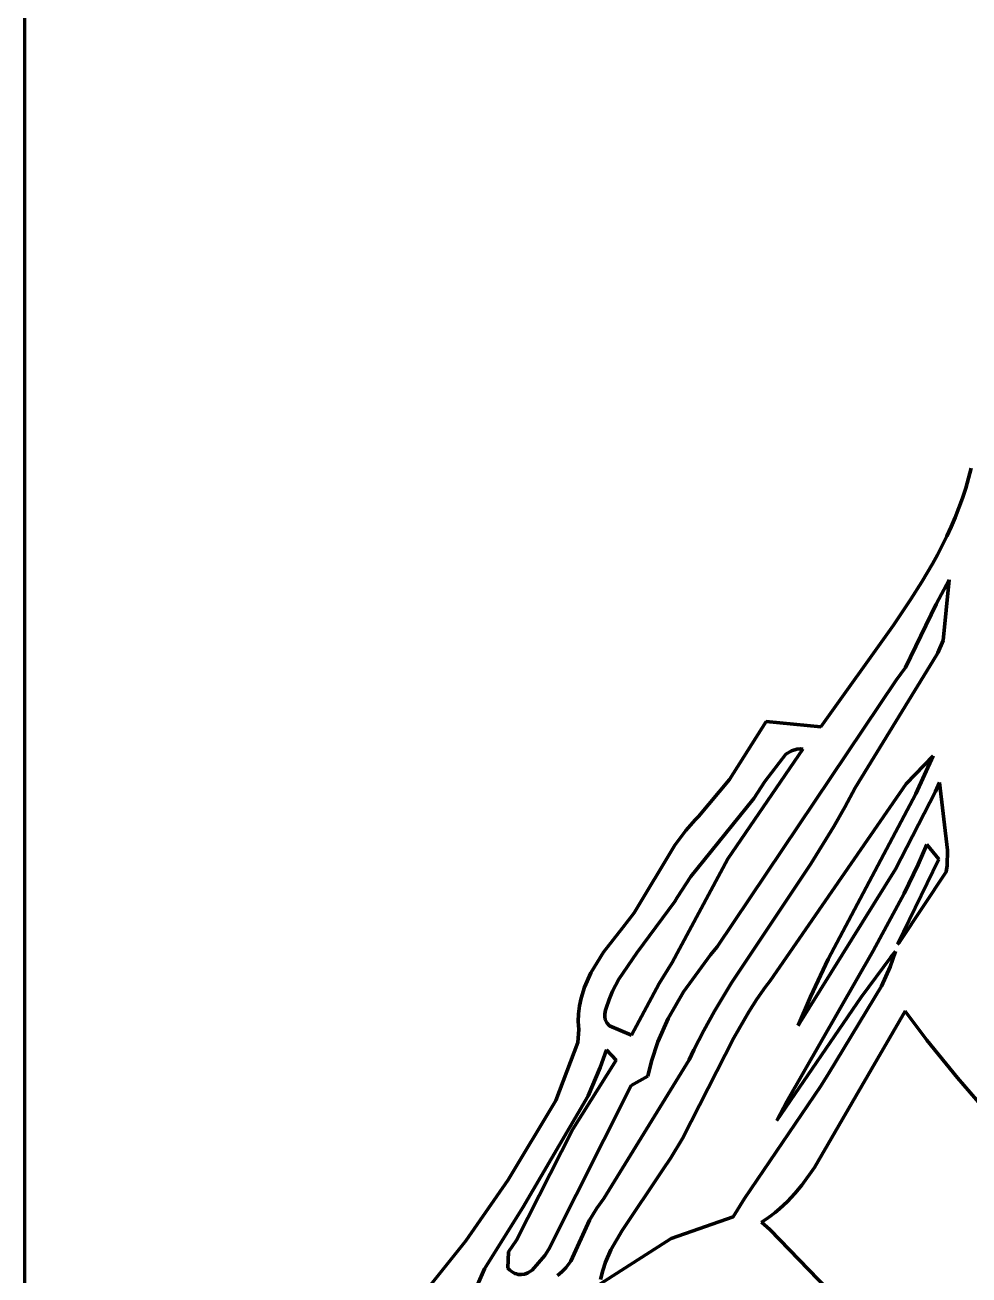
# Model space of a CAD drawing. Header units: millimetres. Extents: x 0 to 14.2, y 0 to 19.5.
# Drawn here: x 0 to 1.412, y 2.031 to 3.899 of the extents above; entities that cross this region are included whole.
import ezdxf

# ---------------------------------------------------------------- set-up
doc = ezdxf.new("R2010")
doc.units = ezdxf.units.MM
doc.layers.add('color#010101ff', color=7, linetype='CONTINUOUS', lineweight=100)
doc.layers.add('color#fdfdfdff', color=7, linetype='CONTINUOUS', lineweight=100)

msp = doc.modelspace()

# ---------------------------------------------------------------- linework, layer by layer
at = {"layer": 'color#010101ff'}
for p, q in [((1.4113, 3.2218), (1.4152, 3.2369)), ((1.407, 3.2068), (1.4113, 3.2218)), ((1.4021, 3.1921), (1.407, 3.2068)), ((1.3911, 3.1632), (1.3968, 3.1775)), ((1.3968, 3.1775), (1.4021, 3.1921)), ((1.385, 3.149), (1.3911, 3.1632)), ((1.3786, 3.135), (1.385, 3.149)), ((1.3646, 3.1074), (1.3718, 3.1211)), ((1.3718, 3.1211), (1.3786, 3.135)), ((1.3572, 3.0939), (1.3646, 3.1074)), ((1.3415, 3.0671), (1.3572, 3.0939)), ((1.3249, 3.0409), (1.3415, 3.0671)), ((1.382, 3.0699), (1.3627, 3.0337)), ((1.3731, 2.9791), (1.382, 3.0699)), ((1.2987, 3.0021), (1.3249, 3.0409)), ((1.3627, 3.0337), (1.317, 2.9388)), ((1.19, 2.8502), (1.2987, 3.0021)), ((1.3654, 2.9607), (1.3731, 2.9791)), ((1.2418, 2.7589), (1.3634, 2.9572)), ((1.3634, 2.9572), (1.3654, 2.9607)), ((1.317, 2.9388), (1.3031, 2.9198)), ((1.3031, 2.9198), (1.0352, 2.5212)), ((1.0535, 2.7716), (1.1087, 2.8582)), ((1.1087, 2.8582), (1.19, 2.8502)), ((1.0512, 2.6527), (1.1631, 2.817)), ((1.1378, 2.8091), (1.1066, 2.7682)), ((1.1466, 2.8144), (1.1378, 2.8091)), ((1.1543, 2.8166), (1.1466, 2.8144)), ((1.16, 2.8171), (1.1543, 2.8166)), ((1.1631, 2.817), (1.16, 2.8171)), ((1.3584, 2.8066), (1.3179, 2.7649)), ((1.3321, 2.7502), (1.3584, 2.8066)), ((1.0072, 2.7159), (1.0535, 2.7716)), ((1.1066, 2.7682), (1.09, 2.7431)), ((1.3679, 2.7669), (1.3618, 2.7537)), ((1.3795, 2.6658), (1.3679, 2.7669)), ((1.3179, 2.7649), (1.1144, 2.4706)), ((1.2014, 2.5026), (1.3321, 2.7502)), ((1.2263, 2.7299), (1.2418, 2.7589)), ((1.3618, 2.7537), (1.302, 2.6375)), ((1.09, 2.7431), (0.9959, 2.6263)), ((1.2099, 2.7013), (1.2263, 2.7299)), ((0.9884, 2.6953), (1.0022, 2.7109)), ((1.0022, 2.7109), (1.0072, 2.7159)), ((0.9721, 2.673), (0.9884, 2.6953)), ((1.1751, 2.6455), (1.2099, 2.7013)), ((0.9109, 2.5723), (0.9721, 2.673)), ((1.3358, 2.6445), (1.3489, 2.6742)), ((1.3489, 2.6742), (1.3668, 2.6523)), ((1.379, 2.6428), (1.3795, 2.6658)), ((0.9678, 2.4976), (1.0512, 2.6527)), ((1.0568, 2.4674), (1.1751, 2.6455)), ((1.302, 2.6375), (1.1562, 2.4037)), ((1.3668, 2.6523), (1.3048, 2.5253)), ((1.3147, 2.6008), (1.3358, 2.6445)), ((1.3777, 2.6336), (1.379, 2.6428)), ((0.9959, 2.6263), (0.9752, 2.5949)), ((1.3081, 2.5284), (1.3777, 2.6336)), ((1.2684, 2.5153), (1.3147, 2.6008)), ((0.9718, 2.589), (0.9151, 2.5121)), ((0.9752, 2.5949), (0.9718, 2.589)), ((0.8939, 2.5503), (0.9109, 2.5723)), ((0.865, 2.5132), (0.8939, 2.5503)), ((1.3048, 2.5253), (1.3081, 2.5284)), ((0.8465, 2.4826), (0.865, 2.5132)), ((0.9151, 2.5121), (0.8883, 2.4729)), ((1.0253, 2.5095), (0.9846, 2.454)), ((1.0352, 2.5212), (1.0253, 2.5095)), ((1.1394, 2.2902), (1.2684, 2.5153)), ((1.295, 2.5058), (1.2508, 2.4459)), ((1.2939, 2.4914), (1.3017, 2.5141)), ((1.3017, 2.5141), (1.295, 2.5058)), ((0.9485, 2.4664), (0.9678, 2.4976)), ((1.1746, 2.4466), (1.2014, 2.5026)), ((1.2812, 2.4622), (1.2939, 2.4914)), ((0.837, 2.461), (0.8465, 2.4826)), ((0.8883, 2.4729), (0.8789, 2.455)), ((1.0314, 2.4251), (1.0568, 2.4674)), ((1.1144, 2.4706), (1.1075, 2.4616)), ((0.8318, 2.4443), (0.837, 2.461)), ((0.8789, 2.455), (0.8737, 2.4425)), ((0.9071, 2.3891), (0.9485, 2.4664)), ((0.9846, 2.454), (0.962, 2.4141)), ((1.1075, 2.4616), (1.0946, 2.4432)), ((1.202, 2.3326), (1.2812, 2.4622)), ((0.8279, 2.4213), (0.8294, 2.4329)), ((0.8294, 2.4329), (0.8318, 2.4443)), ((0.8737, 2.4425), (0.8694, 2.4295)), ((1.0946, 2.4432), (1.0824, 2.4242)), ((1.2508, 2.4459), (1.1246, 2.2614)), ((1.1562, 2.4037), (1.1746, 2.4466)), ((0.8275, 2.4094), (0.8279, 2.4213)), ((0.8673, 2.4213), (0.8671, 2.4166)), ((0.8671, 2.4166), (0.8678, 2.4126)), ((0.8684, 2.4266), (0.8673, 2.4213)), ((0.8678, 2.4126), (0.8704, 2.4074)), ((0.8694, 2.4295), (0.8684, 2.4266)), ((0.962, 2.4141), (0.9466, 2.3792)), ((1.0155, 2.3964), (1.0314, 2.4251)), ((1.0824, 2.4242), (1.0602, 2.3852)), ((1.3163, 2.4252), (1.2428, 2.298)), ((1.349, 2.3817), (1.3163, 2.4252)), ((0.827, 2.3782), (0.8283, 2.3975)), ((0.8283, 2.3975), (0.8275, 2.4094)), ((0.8704, 2.4074), (0.8744, 2.4031)), ((0.8744, 2.4031), (0.9071, 2.3891)), ((1.0005, 2.3671), (1.0155, 2.3964)), ((0.7937, 2.2916), (0.827, 2.3782)), ((0.9466, 2.3792), (0.937, 2.3502)), ((1.0602, 2.3852), (0.9835, 2.2347)), ((1.3946, 2.3253), (1.349, 2.3817)), ((0.8695, 2.3671), (0.8604, 2.3409)), ((0.8839, 2.3516), (0.8695, 2.3671)), ((0.9934, 2.3522), (1.0005, 2.3671)), ((0.8195, 2.2488), (0.8839, 2.3516)), ((0.8604, 2.3409), (0.8422, 2.2986)), ((0.8659, 2.1449), (0.9934, 2.3522)), ((0.937, 2.3502), (0.9315, 2.3277)), ((0.9315, 2.3277), (0.9067, 2.3139)), ((1.1895, 2.3122), (1.202, 2.3326)), ((1.4422, 2.2706), (1.3946, 2.3253)), ((0.9067, 2.3139), (0.7835, 2.069)), ((1.076, 2.1452), (1.1895, 2.3122)), ((0.7224, 2.1728), (0.7937, 2.2916)), ((0.8422, 2.2986), (0.7447, 2.1313)), ((1.1246, 2.2614), (1.1394, 2.2902)), ((1.2428, 2.298), (1.1806, 2.1915)), ((0.7353, 2.0828), (0.8195, 2.2488)), ((0.9835, 2.2347), (0.966, 2.2058)), ((0.966, 2.2058), (0.9534, 2.1871)), ((0.9534, 2.1871), (0.8932, 2.0973)), ((1.1806, 2.1915), (1.1617, 2.1648)), ((0.6592, 2.0819), (0.7224, 2.1728)), ((1.1514, 2.1523), (1.1403, 2.1404)), ((1.1617, 2.1648), (1.1514, 2.1523)), ((0.7447, 2.1313), (0.687, 2.0396)), ((0.8552, 2.1304), (0.8659, 2.1449)), ((1.059, 2.1178), (1.076, 2.1452)), ((1.1403, 2.1404), (1.1283, 2.1293)), ((0.8164, 2.0512), (0.8444, 2.1124)), ((0.8444, 2.1124), (0.8552, 2.1304)), ((0.9666, 2.0854), (1.059, 2.1178)), ((1.1085, 2.1142), (1.1013, 2.1097)), ((1.1154, 2.119), (1.1085, 2.1142)), ((1.122, 2.124), (1.1154, 2.119)), ((1.1283, 2.1293), (1.122, 2.124)), ((0.8932, 2.0973), (0.8764, 2.0682)), ((1.1013, 2.1097), (1.1141, 2.0986)), ((1.1141, 2.0986), (1.2157, 1.9933)), ((0.6077, 2.0167), (0.6592, 2.0819)), ((0.723, 2.0651), (0.7353, 2.0828)), ((0.8595, 2.0171), (0.9666, 2.0854)), ((0.7219, 2.0407), (0.723, 2.0651)), ((0.7776, 2.0597), (0.7587, 2.0379)), ((0.7835, 2.069), (0.7776, 2.0597)), ((0.8764, 2.0682), (0.8683, 2.0498)), ((0.687, 2.0396), (0.6769, 2.016)), ((0.7246, 2.0382), (0.7219, 2.0407)), ((0.7273, 2.0361), (0.7246, 2.0382)), ((0.7587, 2.0379), (0.7521, 2.0337)), ((0.8031, 2.0352), (0.8089, 2.0412)), ((0.8089, 2.0412), (0.8164, 2.0512)), ((0.864, 2.0371), (0.8607, 2.0239)), ((0.8683, 2.0498), (0.864, 2.0371)), ((0.7299, 2.0344), (0.7273, 2.0361)), ((0.7325, 2.0331), (0.7299, 2.0344)), ((0.7351, 2.0322), (0.7325, 2.0331)), ((0.7376, 2.0315), (0.7351, 2.0322)), ((0.7426, 2.0312), (0.7376, 2.0315)), ((0.7474, 2.0319), (0.7426, 2.0312)), ((0.7521, 2.0337), (0.7474, 2.0319)), ((0.7965, 2.0298), (0.8031, 2.0352))]:
    msp.add_line(p, q, dxfattribs=at)
at = {"layer": 'color#fdfdfdff'}
for p, q in [((0, 0), (0, 19.4722)), ((1.4152, 3.2369), (1.4113, 3.2218)), ((1.4113, 3.2218), (1.407, 3.2068)), ((1.407, 3.2068), (1.4021, 3.1921)), ((1.3968, 3.1775), (1.3911, 3.1632)), ((1.4021, 3.1921), (1.3968, 3.1775)), ((1.3911, 3.1632), (1.385, 3.149)), ((1.385, 3.149), (1.3786, 3.135)), ((1.3718, 3.1211), (1.3646, 3.1074)), ((1.3786, 3.135), (1.3718, 3.1211)), ((1.3646, 3.1074), (1.3572, 3.0939)), ((1.3572, 3.0939), (1.3415, 3.0671)), ((1.3415, 3.0671), (1.3249, 3.0409)), ((1.3627, 3.0337), (1.382, 3.0699)), ((1.382, 3.0699), (1.3731, 2.9791)), ((1.3249, 3.0409), (1.2987, 3.0021)), ((1.317, 2.9388), (1.3627, 3.0337)), ((1.2987, 3.0021), (1.19, 2.8502)), ((1.3731, 2.9791), (1.3654, 2.9607)), ((1.3634, 2.9572), (1.2418, 2.7589)), ((1.3654, 2.9607), (1.3634, 2.9572)), ((1.3031, 2.9198), (1.317, 2.9388)), ((1.0352, 2.5212), (1.3031, 2.9198)), ((1.1087, 2.8582), (1.0535, 2.7716)), ((1.19, 2.8502), (1.1087, 2.8582)), ((1.1631, 2.817), (1.0512, 2.6527)), ((1.1066, 2.7682), (1.1378, 2.8091)), ((1.1378, 2.8091), (1.1466, 2.8144)), ((1.1466, 2.8144), (1.1543, 2.8166)), ((1.1543, 2.8166), (1.16, 2.8171)), ((1.16, 2.8171), (1.1631, 2.817)), ((1.3179, 2.7649), (1.3584, 2.8066)), ((1.3584, 2.8066), (1.3321, 2.7502)), ((1.0535, 2.7716), (1.0072, 2.7159)), ((1.09, 2.7431), (1.1066, 2.7682)), ((1.3618, 2.7537), (1.3679, 2.7669)), ((1.3679, 2.7669), (1.3795, 2.6658)), ((1.1144, 2.4706), (1.3179, 2.7649)), ((1.3321, 2.7502), (1.2014, 2.5026)), ((1.2418, 2.7589), (1.2263, 2.7299)), ((1.302, 2.6375), (1.3618, 2.7537)), ((0.9959, 2.6263), (1.09, 2.7431)), ((1.2263, 2.7299), (1.2099, 2.7013)), ((1.0022, 2.7109), (0.9884, 2.6953)), ((1.0072, 2.7159), (1.0022, 2.7109)), ((0.9884, 2.6953), (0.9721, 2.673)), ((1.2099, 2.7013), (1.1751, 2.6455)), ((0.9721, 2.673), (0.9109, 2.5723)), ((1.3489, 2.6742), (1.3358, 2.6445)), ((1.3668, 2.6523), (1.3489, 2.6742)), ((1.3795, 2.6658), (1.379, 2.6428)), ((1.0512, 2.6527), (0.9678, 2.4976)), ((1.1751, 2.6455), (1.0568, 2.4674)), ((1.1562, 2.4037), (1.302, 2.6375)), ((1.3048, 2.5253), (1.3668, 2.6523)), ((1.3358, 2.6445), (1.3147, 2.6008)), ((1.379, 2.6428), (1.3777, 2.6336)), ((0.9752, 2.5949), (0.9959, 2.6263)), ((1.3777, 2.6336), (1.3081, 2.5284)), ((1.3147, 2.6008), (1.2684, 2.5153)), ((0.9151, 2.5121), (0.9718, 2.589)), ((0.9718, 2.589), (0.9752, 2.5949)), ((0.9109, 2.5723), (0.8939, 2.5503)), ((0.8939, 2.5503), (0.865, 2.5132)), ((1.3081, 2.5284), (1.3048, 2.5253)), ((0.865, 2.5132), (0.8465, 2.4826)), ((0.8883, 2.4729), (0.9151, 2.5121)), ((0.9846, 2.454), (1.0253, 2.5095)), ((1.0253, 2.5095), (1.0352, 2.5212)), ((1.2684, 2.5153), (1.1394, 2.2902)), ((1.2508, 2.4459), (1.295, 2.5058)), ((1.3017, 2.5141), (1.2939, 2.4914)), ((1.295, 2.5058), (1.3017, 2.5141)), ((0.9678, 2.4976), (0.9485, 2.4664)), ((1.2014, 2.5026), (1.1746, 2.4466)), ((1.2939, 2.4914), (1.2812, 2.4622)), ((0.8465, 2.4826), (0.837, 2.461)), ((0.8789, 2.455), (0.8883, 2.4729)), ((1.0568, 2.4674), (1.0314, 2.4251)), ((1.1075, 2.4616), (1.1144, 2.4706)), ((0.837, 2.461), (0.8318, 2.4443)), ((0.8737, 2.4425), (0.8789, 2.455)), ((0.9485, 2.4664), (0.9071, 2.3891)), ((0.962, 2.4141), (0.9846, 2.454)), ((1.0946, 2.4432), (1.1075, 2.4616)), ((1.2812, 2.4622), (1.202, 2.3326)), ((0.8294, 2.4329), (0.8279, 2.4213)), ((0.8318, 2.4443), (0.8294, 2.4329)), ((0.8694, 2.4295), (0.8737, 2.4425)), ((1.0824, 2.4242), (1.0946, 2.4432)), ((1.1246, 2.2614), (1.2508, 2.4459)), ((1.1746, 2.4466), (1.1562, 2.4037)), ((0.8279, 2.4213), (0.8275, 2.4094)), ((0.8671, 2.4166), (0.8673, 2.4213)), ((0.8678, 2.4126), (0.8671, 2.4166)), ((0.8673, 2.4213), (0.8684, 2.4266)), ((0.8704, 2.4074), (0.8678, 2.4126)), ((0.8684, 2.4266), (0.8694, 2.4295)), ((0.9466, 2.3792), (0.962, 2.4141)), ((1.0314, 2.4251), (1.0155, 2.3964)), ((1.0602, 2.3852), (1.0824, 2.4242)), ((1.2428, 2.298), (1.3163, 2.4252)), ((1.3163, 2.4252), (1.349, 2.3817)), ((0.8283, 2.3975), (0.827, 2.3782)), ((0.8275, 2.4094), (0.8283, 2.3975)), ((0.8744, 2.4031), (0.8704, 2.4074)), ((0.9071, 2.3891), (0.8744, 2.4031)), ((1.0155, 2.3964), (1.0005, 2.3671)), ((0.827, 2.3782), (0.7937, 2.2916)), ((0.937, 2.3502), (0.9466, 2.3792)), ((0.9835, 2.2347), (1.0602, 2.3852)), ((1.349, 2.3817), (1.3946, 2.3253)), ((0.8604, 2.3409), (0.8695, 2.3671)), ((0.8695, 2.3671), (0.8839, 2.3516)), ((1.0005, 2.3671), (0.9934, 2.3522)), ((0.8839, 2.3516), (0.8195, 2.2488)), ((0.8422, 2.2986), (0.8604, 2.3409)), ((0.9934, 2.3522), (0.8659, 2.1449)), ((0.9315, 2.3277), (0.937, 2.3502)), ((0.9067, 2.3139), (0.9315, 2.3277)), ((1.202, 2.3326), (1.1895, 2.3122)), ((1.3946, 2.3253), (1.4422, 2.2706)), ((0.7835, 2.069), (0.9067, 2.3139)), ((1.1895, 2.3122), (1.076, 2.1452)), ((0.7937, 2.2916), (0.7224, 2.1728)), ((0.7447, 2.1313), (0.8422, 2.2986)), ((1.1394, 2.2902), (1.1246, 2.2614)), ((1.1806, 2.1915), (1.2428, 2.298)), ((0.8195, 2.2488), (0.7353, 2.0828)), ((0.966, 2.2058), (0.9835, 2.2347)), ((0.9534, 2.1871), (0.966, 2.2058)), ((0.8932, 2.0973), (0.9534, 2.1871)), ((1.1617, 2.1648), (1.1806, 2.1915)), ((0.7224, 2.1728), (0.6592, 2.0819)), ((1.1403, 2.1404), (1.1514, 2.1523)), ((1.1514, 2.1523), (1.1617, 2.1648)), ((0.687, 2.0396), (0.7447, 2.1313)), ((0.8659, 2.1449), (0.8552, 2.1304)), ((1.076, 2.1452), (1.059, 2.1178)), ((1.1283, 2.1293), (1.1403, 2.1404)), ((0.8444, 2.1124), (0.8164, 2.0512)), ((0.8552, 2.1304), (0.8444, 2.1124)), ((1.059, 2.1178), (0.9666, 2.0854)), ((1.1013, 2.1097), (1.1085, 2.1142)), ((1.1085, 2.1142), (1.1154, 2.119)), ((1.1154, 2.119), (1.122, 2.124)), ((1.122, 2.124), (1.1283, 2.1293)), ((0.8764, 2.0682), (0.8932, 2.0973)), ((1.1141, 2.0986), (1.1013, 2.1097)), ((1.2157, 1.9933), (1.1141, 2.0986)), ((0.6592, 2.0819), (0.6077, 2.0167)), ((0.7353, 2.0828), (0.723, 2.0651)), ((0.9666, 2.0854), (0.8595, 2.0171)), ((0.723, 2.0651), (0.7219, 2.0407)), ((0.7587, 2.0379), (0.7776, 2.0597)), ((0.7776, 2.0597), (0.7835, 2.069)), ((0.8683, 2.0498), (0.8764, 2.0682)), ((0.6769, 2.016), (0.687, 2.0396)), ((0.7219, 2.0407), (0.7246, 2.0382)), ((0.7246, 2.0382), (0.7273, 2.0361)), ((0.7521, 2.0337), (0.7587, 2.0379)), ((0.8089, 2.0412), (0.8031, 2.0352)), ((0.8164, 2.0512), (0.8089, 2.0412)), ((0.8607, 2.0239), (0.864, 2.0371)), ((0.864, 2.0371), (0.8683, 2.0498)), ((0.7273, 2.0361), (0.7299, 2.0344)), ((0.7299, 2.0344), (0.7325, 2.0331)), ((0.7325, 2.0331), (0.7351, 2.0322)), ((0.7351, 2.0322), (0.7376, 2.0315)), ((0.7376, 2.0315), (0.7426, 2.0312)), ((0.7426, 2.0312), (0.7474, 2.0319)), ((0.7474, 2.0319), (0.7521, 2.0337)), ((0.8031, 2.0352), (0.7965, 2.0298))]:
    msp.add_line(p, q, dxfattribs=at)

doc.saveas('drawing.dxf')
